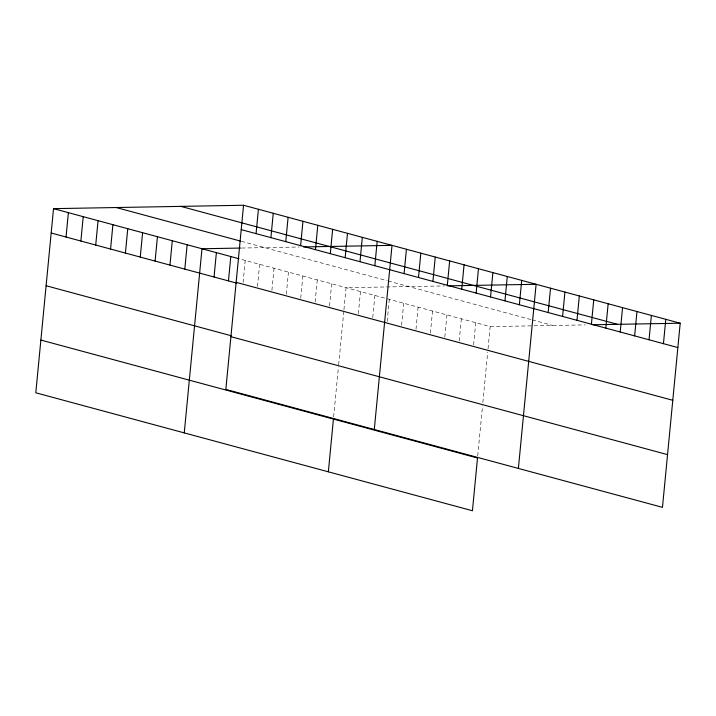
<?xml version="1.0" encoding="UTF-8"?>
<svg xmlns="http://www.w3.org/2000/svg" width="716" height="716" viewBox="0 0 716 716"><rect width="100%" height="100%" fill="white"/><g stroke="black" fill="none" stroke-linecap="round" stroke-linejoin="round"><path stroke-width="0.54" stroke-dasharray="3.58 2.69" d="M243.082 282.578L245.212 260.427M257.491 286.463L259.622 264.32M271.901 290.356L274.031 268.214M286.31 294.249L288.441 272.107M300.72 298.142L302.85 276M315.13 302.036L317.26 279.893M329.539 305.929L331.669 283.787M333.629 416.954L338.444 366.896M338.65 364.766L343.734 312.033M343.94 309.822L346.079 287.671L444.323 285.926M358.349 313.715L360.488 291.564M372.759 317.609L374.898 295.457M387.168 321.493L389.307 299.351M401.578 325.386L403.708 303.244M415.987 329.279L418.117 307.137M430.397 333.173L432.527 311.03M444.806 337.066L446.936 314.924M459.216 340.959L461.346 318.817M473.625 344.852L475.755 322.701M477.715 455.877L482.539 405.82M482.853 402.589L487.712 352.057M488.035 348.746L490.165 326.594L240.066 259.04M241.704 248.04L299.154 247.02M490.165 326.594L585.187 324.903M241.373 241.328L387.177 280.717M388.206 280.994L531.263 319.64M532.292 319.918L552.877 325.476"/><path stroke-width="1.07" d="M243.565 205.259L225.835 389.406L662.47 507.349L680.2 323.211L243.565 205.259L53.53 208.651L35.8 392.789L472.435 510.741L477.509 458.007L40.875 340.064M66.033 237.023L68.378 212.661M80.872 241.032L83.226 216.671M95.72 245.042L98.065 220.68M110.568 249.052L112.913 224.69M125.416 253.061L127.761 228.699M140.255 257.071L142.6 232.709M155.104 261.08L157.448 236.719M169.952 265.09L172.296 240.728M184.8 269.1L187.144 244.738M184.254 432.894L201.984 248.756L240.657 248.058M214.048 277.002L216.393 252.641M228.458 280.896L230.803 256.534M256.068 233.631L258.413 209.269M270.908 237.64L273.252 213.279M285.756 241.65L288.101 217.288M300.604 245.66L302.949 221.298M315.452 249.669L317.797 225.316M330.291 253.679L332.636 229.326M345.139 257.688L347.484 233.335M328.349 471.817L333.423 419.093M359.987 261.707L362.332 237.345M374.826 265.717L377.18 241.355M374.289 429.502L392.019 245.364L303.468 246.939M404.084 273.619L406.428 249.257M418.493 277.504L420.838 253.151M432.903 281.397L435.247 257.044M447.312 285.29L449.657 260.928M461.722 289.183L464.066 264.822M476.131 293.077L478.476 268.715M490.541 296.97L492.885 272.608M504.95 300.863L507.295 276.501M519.36 304.756L521.704 280.395M518.384 468.425L536.114 284.288L447.554 285.863M548.17 312.534L550.523 288.181M562.579 316.427L564.933 292.074M576.989 320.32L579.333 295.959M591.398 324.214L593.743 299.852M605.808 328.107L608.153 303.745M620.217 332L622.562 307.638M634.627 335.894L636.972 311.532M649.036 339.787L651.381 315.425M663.446 343.68L665.79 319.318M592.723 324.769L680.2 323.211M180.853 206.378L617.487 324.33M241.22 229.621L677.855 347.564M116.243 207.533L240.308 241.041M53.53 208.651L239.037 258.762M236.146 282.346L672.78 400.298M51.185 233.013L236.692 283.124M46.11 285.738L231.617 335.849M230.91 336.672L667.545 454.624"/></g></svg>
